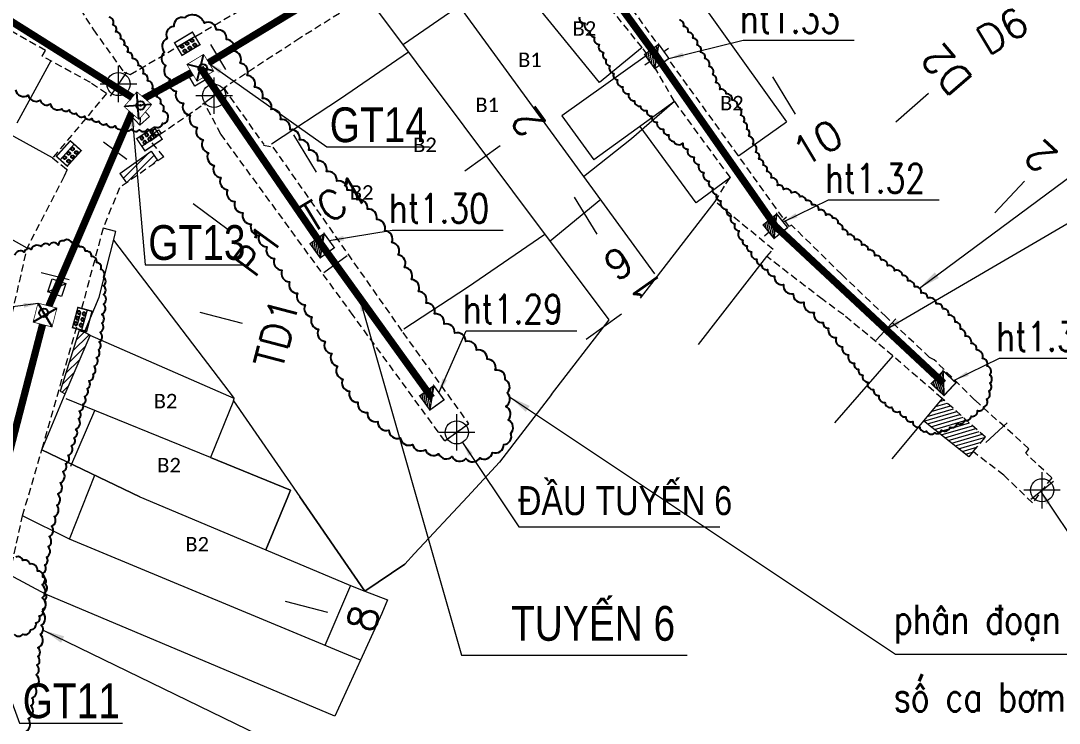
# Model space of a CAD drawing. Header units: metres. Extents: x -225 to 1156, y -96 to 896.
# Drawn here: x 913 to 984.7, y 89.4 to 137.9 of the extents above; entities that cross this region are included whole.
import ezdxf

# ---------------------------------------------------------------- set-up
doc = ezdxf.new("R2010")
doc.units = ezdxf.units.M
doc.header["$MEASUREMENT"] = 0
for name, pattern in [('ACAD_ISO05W100', [33, 24, -3, 0, -3, 0, -3]), ('DASHED', [0.75, 0.5, -0.25]), ('HIDDEN', [0.375, 0.25, -0.125])]:
    doc.linetypes.add(name, pattern=pattern)
for name, color, linetype in [('duong', 3, 'Continuous'), ('DUONG DIEN', 20, 'Continuous'), ('ga', 5, 'Continuous'), ('NHA', 2, 'Continuous'), ('NOI', 2, 'Continuous'), ('TK cong D300', 7, 'ACAD_ISO05W100'), ('TUYEN', 7, 'Continuous')]:
    doc.layers.add(name, color=color, linetype=linetype)
for name, color, linetype, lineweight in [('LC Dim', 8, 'Continuous', 18), ('LC Khac', 4, 'Continuous', 9), ('LC MANH DUT', 35, 'HIDDEN', 5), ('LC Net dam 1', 30, 'Continuous', 30), ('LC Net manh', 239, 'Continuous', 5), ('LC Net thay', 7, 'Continuous', 25), ('LC Text1', 3, 'Continuous', 20), ('LC Text2', 7, 'Continuous', 25), ('Level 10', 7, 'Continuous', 0), ('TK ga cong D300', 4, 'Continuous', 25), ('TK ga cong D500', 7, 'Continuous', 25)]:
    doc.layers.add(name, color=color, linetype=linetype, lineweight=lineweight)
doc.styles.add('LC 3', font='vnsimli.shx', dxfattribs={"width": 0.75})
doc.styles.add('Legend', font='calibri.ttf')
doc.styles.add('T2', font='', dxfattribs={"width": 0.8})
doc.styles.add('TENCOC', font='Vnromanc.shx')
doc.styles.get('T2').set_extended_font_data('.VnArialH')
doc.linetypes.add('ZIGZAG', pattern='A,0.0001,-0.2,[131,ltypeshp.shx,S=0.2,R=0,X=-0.2,Y=0],-0.4,[131,ltypeshp.shx,S=0.2,R=180,X=0.2,Y=0],-0.2', length=0.8001)
doc.dimstyles.get("Standard").update_dxf_attribs({"dimtxt": 0.18, "dimasz": 0.18, "dimexe": 0.18, "dimexo": 0.0625, "dimgap": 0.09, "dimtad": 0, "dimtih": 1, "dimtoh": 1, "dimdec": 4, "dimzin": 0, "dimdsep": 46, "dimtxsty": 'Standard', "dimcen": 0.09, "dimadec": 0, "dimazin": 0, "dimtfac": 1, "dimtdec": 4, "dimtofl": 0, "dimtmove": 0, "dimatfit": 3, "dimfxl": 1, "dimtolj": 1, "dimtzin": 0, "dimarcsym": 0})

# ---------------------------------------------------------------- blocks, each defined once
blk = doc.blocks.new('NENHIENTRANG')
at = {"layer": 'DUONG DIEN', "linetype": 'Continuous', "lineweight": 0}
h = blk.add_hatch(dxfattribs=at)
h.set_pattern_fill('ANSI31', color=256, scale=2, angle=151.40021)
h.set_pattern_definition([(196.400213078, (-598276.55, -2304804.55), (0.070586256112, -0.239828231132), [])])
h.paths.add_polyline_path([(43.75, 17.906), (44.048, 18.261), (44.899, 19.261), (41.91, 21.936), (40.627, 20.39)])
at = {"layer": 'ga', "linetype": 'Continuous', "lineweight": 0, "ltscale": 2}
h = blk.add_hatch(dxfattribs=at)
h.set_pattern_fill('ANSI31', color=8, scale=3, angle=-0.17291)
h.set_pattern_definition([(44.827088727, (-598276.55, -2304804.55), (-0.26436360276, 0.26596406813), [])])
h.paths.add_polyline_path([(-16.882, 26.291), (-17.256, 26.506), (-17.637, 26.622), (-18.946, 22.445), (-18.602, 22.249)])
h.paths.add_polyline_path([(-12.204, 38.326), (-12.672, 38.995), (-14.822, 37.451), (-14.368, 36.813)])
at = {"layer": 'duong', "color": 4, "linetype": 'HIDDEN', "lineweight": 0, "ltscale": 2}
for p, q in [((-22.793, 57.053), (-16.649, 47.387)), ((27.863, 38.683), (15.683, 55.519)), ((21.215, 46.163), (15.155, 53.614)), ((-14.106, 44.288), (-4.004, 50.216)), ((2.229, 49.705), (-2.394, 46.808)), ((-19.96, 45.955), (-24.709, 48.639)), ((-16.649, 47.387), (-14.558, 44.466)), ((-2.394, 46.808), (-7.659, 43.361)), ((-20.182, 45.565), (-19.96, 45.955)), ((21.577, 45.648), (21.215, 46.163)), ((-16.856, 43.743), (-20.182, 45.565)), ((23.444, 42.443), (21.577, 45.648)), ((-14.558, 44.466), (-14.106, 44.288)), ((-15.733, 42.984), (-16.856, 43.743)), ((-7.659, 43.361), (-4.894, 39.457)), ((-15.733, 42.984), (-19.475, 38.537)), ((-12.701, 39.726), (-8.975, 42.295)), ((-7.853, 40.171), (-8.975, 42.295)), ((27.3, 37.181), (23.444, 42.443)), ((1.277, 27.665), (-7.853, 40.171)), ((-11.79, 38.615), (-12.701, 39.726)), ((-4.909, 39.429), (-4.266, 39.281)), ((-4.266, 39.281), (4.709, 26.481)), ((-19.475, 38.537), (-18.461, 37.738)), ((-11.79, 38.615), (-14.85, 36.476)), ((31.358, 33.809), (27.863, 38.683)), ((-18.663, 37.271), (-21.217, 32.317)), ((-18.461, 37.738), (-18.663, 37.271)), ((26.243, 35.527), (26.982, 36.738)), ((26.982, 36.738), (27.3, 37.181)), ((-14.85, 36.476), (-15.976, 33.687)), ((30.245, 32.221), (26.243, 35.527)), ((-15.976, 33.687), (-17.615, 27.586)), ((31.517, 33.905), (31.358, 33.809)), ((34.982, 30.491), (31.517, 33.905)), ((-24.754, 16.808), (-21.217, 32.317)), ((29.812, 31.739), (30.245, 32.221)), ((33.674, 28.756), (29.812, 31.739)), ((38.055, 27.56), (34.982, 30.491)), ((35.123, 27.697), (33.674, 28.756)), ((-17.615, 27.586), (-20.216, 18.382)), ((7.604, 18.999), (1.277, 27.665)), ((38.504, 24.874), (35.123, 27.697)), ((41.051, 24.762), (38.055, 27.56)), ((4.709, 26.481), (9.242, 20.185)), ((41.91, 21.936), (38.504, 24.874)), ((41.37, 24.599), (41.051, 24.762)), ((44.178, 21.815), (41.37, 24.599)), ((44.899, 19.261), (41.91, 21.936)), ((47.905, 18.462), (44.178, 21.815)), ((9.242, 20.185), (7.604, 18.999)), ((44.048, 18.261), (44.899, 19.261)), ((-21.531, 13.84), (-20.216, 18.382)), ((46.17, 16.633), (44.048, 18.261)), ((47.688, 18.146), (47.905, 18.462)), ((49.475, 16.459), (47.688, 18.146)), ((48.143, 14.734), (46.17, 16.633)), ((49.475, 16.459), (48.143, 14.734)), ((-22.44, 9.752), (-21.531, 13.84))]:
    blk.add_line(p, q, dxfattribs=at)
at = {"layer": 'duong', "linetype": 'Continuous', "lineweight": 0}
for p, q in [((-14.822, 37.451), (-12.672, 38.995)), ((-12.672, 38.995), (-12.204, 38.326)), ((-14.822, 37.451), (-14.371, 36.818)), ((-15.109, 33.454), (-15.976, 33.687)), ((-16.246, 28.933), (-15.109, 33.454)), ((-17.256, 26.506), (-16.246, 28.933)), ((-17.637, 26.622), (-18.946, 22.445)), ((-17.637, 26.622), (-17.256, 26.506)), ((-18.602, 22.249), (-16.882, 26.291)), ((-16.882, 26.291), (-17.256, 26.506)), ((-20.216, 18.382), (-18.602, 22.249)), ((-18.946, 22.445), (-18.602, 22.249))]:
    blk.add_line(p, q, dxfattribs=at)
at = {"layer": 'ga', "linetype": 'Continuous', "lineweight": 0}
for p, q in [((-10.143, 44.311), (-8.805, 44.004)), ((-13.371, 42.055), (-13.446, 40.79)), ((-12.761, 40.039), (-11.979, 40.224)), ((-19.796, 29.292), (-18.545, 29.876)), ((38.504, 24.874), (34.477, 20.261)), ((41.91, 21.936), (38.445, 17.764))]:
    blk.add_line(p, q, dxfattribs=at)
for points in [[(-8.805, 44.004), (-9.641, 43.492), (-10.143, 44.311), (-9.307, 44.823)], [(-12.776, 41.391), (-13.446, 40.79), (-14.042, 41.454), (-13.371, 42.055)], [(-18.85, 28.973), (-19.796, 29.292), (-19.491, 30.195), (-18.545, 29.876)]]:
    blk.add_lwpolyline(points, close=True, dxfattribs=at)
for points in [[(-12.761, 40.039), (-12.159, 40.486), (-11.979, 40.224)], [(-12.761, 40.039), (-12.596, 39.799)]]:
    blk.add_lwpolyline(points, dxfattribs=at)
at = {"layer": 'Level 10', "color": 8, "linetype": 'ByBlock', "lineweight": 13}
for p, q in [((19.87, 56.84), (31.17, 41.03)), ((-19.475, 38.537), (-45.55, 52.92)), ((18.272, 43.736), (12.204, 51.198)), ((18.93, 27.36), (2.229, 49.705)), ((8.54, 49.09), (22.06, 30.54)), ((-21.217, 32.317), (-47.655, 46.879)), ((21.224, 46.152), (18.272, 43.736)), ((21.577, 45.648), (15.664, 41.452)), ((23.444, 42.443), (17.891, 38.396)), ((15.664, 41.452), (17.891, 38.396)), ((24.932, 35.426), (21.076, 40.717)), ((27.3, 37.181), (24.932, 35.426)), ((21.09, 28.855), (26.243, 35.527)), ((-15.26, 32.855), (-6.93, 21.94)), ((25.112, 25.653), (29.812, 31.739)), ((14.97, 22.21), (18.93, 27.36)), ((-6.93, 21.94), (-16.873, 26.286)), ((-8.58, 17.86), (-18.52, 21.91)), ((-6.98, 21.76), (-8.58, 17.86)), ((-6.98, 21.76), (-8.58, 17.86)), ((-6.98, 21.76), (-6.93, 21.94)), ((-6.98, 21.76), (-2.41, 15.14)), ((14.97, 22.21), (11.38, 17.53)), ((-13.44, 15.14), (-20.216, 18.382)), ((-20.216, 18.382), (-13.44, 15.14)), ((-8.58, 17.86), (-3.05, 15.61)), ((-3.05, 15.61), (-8.58, 17.86)), ((11.38, 17.53), (9.16, 15.14)), ((-13.44, 15.14), (-4.76, 11.49)), ((-13.44, 15.14), (-4.76, 11.49)), ((-3.24, 15.14), (-4.76, 11.49)), ((-4.76, 11.49), (-3.24, 15.14)), ((-3.05, 15.61), (-3.24, 15.14)), ((-3.24, 15.14), (-3.05, 15.61)), ((2.08, 8.64), (-2.41, 15.14)), ((-2.41, 15.14), (2.08, 8.64)), ((9.16, 15.14), (5.51, 11.22)), ((-18.29, 12.23), (-21.531, 13.84)), ((1.77, 3.87), (-18.29, 12.23)), ((-4.76, 11.49), (1.09, 9.03)), ((5.51, 11.22), (4.83, 10.49)), ((4.83, 10.49), (5.51, 11.22)), ((4.83, 10.49), (2.08, 8.64)), ((2.08, 8.64), (4.83, 10.49)), ((-19.96, 8.43), (-22.44, 9.752)), ((1.09, 9.03), (2.08, 8.64)), ((2.08, 8.64), (3.65, 8.03)), ((0, 0), (-19.96, 8.43)), ((3.65, 8.03), (3.25, 7.1)), ((3.25, 7.1), (1.77, 3.87)), ((1.77, 3.87), (0, 0))]:
    blk.add_line(p, q, dxfattribs=at)
at = {"layer": 'Level 10', "color": 8, "linetype": 'ByBlock', "lineweight": 0}
for p, q in [((8.59, 49.02), (4.74, 46.36)), ((0.41, 42.64), (5.1, 45.87)), ((-19.575, 45.232), (-21.92, 40.94)), ((-4.37, 39.52), (0.41, 42.64)), ((23.444, 42.443), (20.47, 39.86)), ((27.863, 38.683), (31.17, 41.03)), ((20.47, 39.86), (17.17, 37.24)), ((18.36, 35.67), (14.86, 32.8)), ((9.16, 29.61), (14.5, 33.28)), ((4.77, 26.75), (9.16, 29.61)), ((-18.198, 17.259), (-16.55, 21.11))]:
    blk.add_line(p, q, dxfattribs=at)
at = {"layer": 'Level 10', "color": 8, "linetype": 'ByBlock', "lineweight": 0, "ltscale": 2}
for p, q in [((-18.29, 12.23), (-16.552, 16.629)), ((1.09, 9.03), (-0.67, 4.89))]:
    blk.add_line(p, q, dxfattribs=at)
at = {"layer": 'NHA', "linetype": 'Continuous', "lineweight": 0, "flags": 128}
blk.add_lwpolyline([(44.048, 18.261), (43.75, 17.906), (40.627, 20.39)], dxfattribs=at)
at = {"layer": 'Level 10', "color": 8, "linetype": 'Continuous', "lineweight": 13, "style": 'Legend'}
for s, p in [('B2', (16.41, 46.97)), ('B1', (12.65, 44.81)), ('B1', (9.7, 41.7)), ('B2', (26.58, 41.82)), ('B2', (5.41, 38.94)), ('B2', (1.04, 35.65)), ('B2', (-12.49, 21.25)), ('B2', (-12.25, 16.83))]:
    blk.add_text(s, height=1, dxfattribs=at).set_placement(p)
at = {"layer": 'Level 10', "color": 8, "linetype": 'Continuous', "lineweight": 0, "style": 'Legend'}
blk.add_text('B2', height=1, dxfattribs=at).set_placement((-10.31, 11.37))
blk = doc.blocks.new('bu lon')
at = {"layer": 'LC Khac', "color": 9}
for p, q in [((0, -0.786), (0, 0.786)), ((0.786, 0), (-0.786, 0))]:
    blk.add_line(p, q, dxfattribs=at)
at = {"layer": 'LC Khac', "color": 7}
blk.add_circle((0, 0), 0.5, dxfattribs=at)
blk = doc.blocks.new('MM')
at = {"layer": 'LC Khac', "xscale": 2.289702860291335, "yscale": 2.289702860291335, "zscale": 2.289702860291335}
blk.add_blockref('bu lon', (0, 0), dxfattribs=at)
blk = doc.blocks.new('GALOAI1')
at = {"layer": 'TK ga cong D500', "const_width": 0.1}
blk.add_lwpolyline([(-1.3, 1.3), (-1.3, 0), (0, 0), (0, 1.3), (-1.3, 1.3)], dxfattribs=at)
at = {"linetype": 'Continuous'}
blk.add_wipeout([(-1.3, 1.3), (0, 1.3), (0, 0), (-1.3, 0)], dxfattribs=at)
for p, q in [((0, 1.3), (-1.3, 0)), ((-1.3, 1.3), (0, 0))]:
    blk.add_line(p, q)
at = {"layer": 'TK ga cong D500'}
for p, q in [((-0.811, 0.78), (-0.749, 0.78)), ((-0.78, 0.811), (-0.78, 0.749))]:
    blk.add_line(p, q, dxfattribs=at)
for radius in [0.3, 0.0306]:
    blk.add_circle((-0.78, 0.78), radius, dxfattribs=at)
blk = doc.blocks.new('GALOAI2')
at = {"linetype": 'Continuous'}
blk.add_wipeout([(-0.6, 0.6), (0.6, 0.6), (0.6, -0.6), (-0.6, -0.6)], dxfattribs=at)
at = {"layer": 'LC Net manh', "linetype": 'Continuous'}
h = blk.add_hatch(dxfattribs=at)
h.set_pattern_fill('ANSI31', color=256, angle=18.72017)
h.set_pattern_definition([(63.720168, (-430.56159, -204.90511), (-0.112080292, 0.05534445), [])])
h.paths.add_polyline_path([(0.6, 0.6), (-0.6, -0.6), (0.6, -0.6)])
at = {"layer": 'TK ga cong D300', "const_width": 0.1}
blk.add_lwpolyline([(-0.6, -0.6), (0.6, -0.6), (0.6, 0.6), (-0.6, 0.6), (-0.6, -0.6), (0.6, 0.6)], dxfattribs=at)
blk = doc.blocks.new('HOGATHU')
at = {"layer": 'LC Net manh', "color": 2, "linetype": 'Continuous', "flags": 128}
blk.add_lwpolyline([(0.72, 0), (-0.72, 0)], dxfattribs=at)
at = {"layer": 'NOI', "color": 5, "const_width": 0.1}
blk.add_lwpolyline([(0.72, -0.65), (-0.72, -0.65), (-0.72, 0.36), (0.72, 0.36), (0.72, -0.65)], dxfattribs=at)
at = {"layer": 'TK cong D300'}
for centre in [(-0.401, -0.128), (-0.401, -0.488), (0, -0.128), (0, -0.488), (0.401, -0.128), (0.401, -0.488)]:
    blk.add_circle(centre, 0.101, dxfattribs=at)
blk = doc.blocks.new('COCTRENTUYEN')
at = {"layer": 'TUYEN', "color": 1, "lineweight": 0}
for p, q in [((64.156, 207.239), (65.192, 205.528)), ((69.884, 201.011), (71.439, 198.445)), ((56.771, 200.523), (58.376, 199.329)), ((62.96, 196.263), (65.367, 194.473)), ((52.461, 191.52), (54.397, 191.019)), ((63.418, 188.775), (66.323, 188.023))]:
    blk.add_line(p, q, dxfattribs=at)
at = {"layer": 'TUYEN', "color": 2, "lineweight": 0}
for p, q in [((94.128, 205.837), (95.751, 207.006)), ((58.358, 205.345), (57.238, 203.688)), ((102.925, 205.01), (104.48, 202.444)), ((63.589, 203.124), (65.212, 204.293)), ((89.242, 196.717), (90.796, 194.151)), ((102.37, 194.048), (103.881, 195.359)), ((71.959, 191.506), (73.582, 192.675)), ((110.074, 186.848), (111.439, 188.31)), ((80.329, 179.888), (81.952, 181.057)), ((117.651, 179.778), (119.123, 181.133)), ((120.742, 175.858), (122.312, 177.097)), ((69.311, 168.825), (72.215, 168.073))]:
    blk.add_line(p, q, dxfattribs=at)
at = {"layer": 'TUYEN', "color": 3, "lineweight": 0}
for p, q in [((111.433, 201.913), (113.699, 203.879)), ((118.263, 195.62), (120.31, 197.813))]:
    blk.add_line(p, q, dxfattribs=at)
at = {"layer": 'TUYEN', "color": 6, "lineweight": 0}
for p, q in [((81.695, 198.52), (84.129, 200.274)), ((90.065, 186.902), (92.5, 188.656))]:
    blk.add_line(p, q, dxfattribs=at)
at = {"layer": 'LC MANH DUT', "xscale": 0.6987324145411622, "yscale": 0.6987324145411622, "zscale": 0.6987324145411622, "rotation": 359.999216292062}
for p in [(57.798, 204.517), (64.4, 203.709, 0), (81.14, 180.473, 0), (121.527, 176.477, 0)]:
    blk.add_blockref('MM', p, dxfattribs=at)
at = {"layer": 'LC Text2', "style": 'T2', "width": 0.8}
blk.add_text('®Çu tuyÕn 6', height=2, rotation=0.00078, dxfattribs=at).set_placement((85.37, 174.764))
at = {"layer": 'TUYEN', "color": 2, "lineweight": 0, "style": 'TENCOC'}
for s, rotation, p in [('D6', 31.04939, (117.797, 206.428)), ('10', 31.21767, (105.072, 198.71)), ('9', 31.21767, (92.081, 190.837)), ('8', 75.48504, (75.436, 166.55))]:
    blk.add_text(s, height=2, rotation=rotation, dxfattribs=at).set_placement(p)
at = {"layer": 'TUYEN', "color": 3, "lineweight": 0, "style": 'TENCOC'}
for s, rotation, p in [('D2', 130.95182, (116.831, 204.847)), ('2', 136.96852, (122.723, 199.665))]:
    blk.add_text(s, height=2, rotation=rotation, dxfattribs=at).set_placement(p)
at = {"layer": 'TUYEN', "color": 6, "lineweight": 0, "style": 'TENCOC'}
for s, p in [('2', (87.359, 201.779)), ('1', (95.534, 190.432))]:
    blk.add_text(s, height=2, rotation=125.77064, dxfattribs=at).set_placement(p)
at = {"layer": 'TUYEN', "color": 1, "lineweight": 0, "style": 'TENCOC'}
for s, rotation, p in [('TC1', 31.21767, (71.095, 194.144)), ('P1', 53.35136, (67.181, 191.046)), ('TD1', 75.48504, (69.078, 184.703))]:
    blk.add_text(s, height=2, rotation=rotation, dxfattribs=at).set_placement(p)
at = {"layer": 'LC Dim', "lineweight": 0}
for points in [[(81.541, 179.78, 0), (85.417, 173.963, 0), (99.303, 173.963, 0)], [(121.411, 176.414), (125.287, 170.598), (140.091, 170.598)]]:
    blk.add_leader(points, dimstyle='Standard', override={"dimasz": 1, "dimgap": 0.09, "dimtad": 0, "dimdsep": 0, "dimtix": 1, "dimlwd": 0, "dimlwe": 0}, dxfattribs=at)

msp = doc.modelspace()

# ---------------------------------------------------------------- linework, layer by layer
at = {"layer": 'LC Net thay', "linetype": 'Continuous', "flags": 128}
msp.add_lwpolyline([(912.569, 95.537, 0.520567), (913.166, 95.537, 0.520567), (913.166, 95.537, 0.520567), (913.703, 95.835, 0.520567), (913.703, 95.835, 0.520567), (914.061, 96.312, 0.520567), (914.061, 96.312, 0.520567), (914.3, 96.789, 0.520567), (914.3, 96.789, 0.520567), (914.539, 97.266, 0.520567), (914.539, 97.266, 0.520567), (914.658, 97.863, 0.520567), (914.658, 97.863, 0.520567), (914.658, 98.4, 0.520567), (914.658, 98.4, 0.520567), (914.718, 98.996, 0.520567), (914.718, 98.996, 0.520567), (914.539, 99.474, 0.520567), (914.539, 99.474, 0.520567), (914.18, 99.891, 0.520567), (914.18, 99.891, 0.520567), (913.643, 100.368, 0.520567), (913.643, 100.368, 0.520567), (913.166, 100.607, 0.520567), (913.166, 100.607, 0.520567), (912.688, 100.846, 0.520567)], format="xyb", dxfattribs=at)
at = {"layer": 'TK ga cong D500', "linetype": 'DASHED', "ltscale": 3, "const_width": 0.5}
msp.add_lwpolyline([(862.425, -69.311), (867.265, -51.404), (872.167, -33.567), (876.997, -17.364), (881.282, -2.989), (885.567, 11.386), (891.421, 30.509), (897.406, 49.592), (903.392, 68.676), (905.7, 81.113), (909.683, 98.195), (914.695, 117.556), (920.68, 131.525), (921.53, 132.508), (925.414, 134.628), (947.645, 148.101), (950.687, 149.944), (965.237, 158.736), (979.788, 167.53), (994.765, 176.449)], dxfattribs=at)

# ---------------------------------------------------------------- block references
at = {"layer": 'LC Net dam 1', "linetype": 'Continuous', "lineweight": 0}
msp.add_blockref('NENHIENTRANG', (934.683, 89.868), dxfattribs=at)
at = {"layer": 'LC Net dam 1', "linetype": 'Continuous', "xscale": -1}
for p, rotation in [((921.985, 129.593), 213.7781044234542), ((917.406, 117.218), 254.8753784014817)]:
    msp.add_blockref('HOGATHU', p, dxfattribs=dict(at, rotation=rotation))
at = {"layer": 'LC Net dam 1', "linetype": 'Continuous', "rotation": 48.07679307270605}
msp.add_blockref('HOGATHU', (916.229, 128.81), dxfattribs=at)
at = {"layer": 'LC Text2', "linetype": 'Continuous', "lineweight": 0}
msp.add_blockref('COCTRENTUYEN', (861.965, -71.013), dxfattribs=at)

# ---------------------------------------------------------------- texts
at = {"layer": 'LC Text1', "color": 3, "style": 'LC 3', "width": 0.8}
for s, height, rotation, p in [('ht1.33', 1.9947, 0.00078, (962.649, 137.027)), ('ht1.32', 1.9947, 0.00078, (968.522, 126.001)), ('ht1.30', 1.9947, 0.00078, (938.427, 123.926)), ('ht1.29', 1.9947, 0.00078, (943.525, 116.965)), ('ht1.31', 1.9947, 0.00078, (980.334, 115.075)), ('ph©n ®o¹n 8 (tõ ga ht1.29->gt14)', 2.00001, 360, (973.265, 95.553)), ('sè ca b¬m: 3 ca', 2.00001, 360, (973.265, 90.188))]:
    msp.add_text(s, height=height, rotation=rotation, dxfattribs=at).set_placement(p)
at = {"layer": 'LC Text2', "style": 'T2', "width": 0.8}
for s, p in [('GT14', (934.345, 129.493)), ('GT13', (921.823, 121.365)), ('tuyÕn 6', (946.85, 95.077)), ('GT11', (913.157, 89.729))]:
    msp.add_text(s, height=2.4, rotation=360, dxfattribs=at).set_placement(p)

# ---------------------------------------------------------------- leaders
at = {"layer": 'LC Net thay', "linetype": 'Continuous'}
for points, override in [([(975.025, 119.42), (998.611, 136.888), (1048.395, 136.888)], {"dimtxt": 0.5, "dimasz": 1.5, "dimgap": 0.09, "dimtad": 0, "dimdec": 2, "dimdsep": 0, "dimtdec": 2, "dimtix": 1, "dimlwd": 0, "dimlwe": 0}), ([(972.721, 116.567), (989.041, 126.111), (1004.61, 126.111)], {"dimtxt": 0.5, "dimasz": 1, "dimgap": 0.09, "dimtad": 0, "dimdec": 2, "dimdsep": 0, "dimtdec": 2, "dimtix": 1, "dimlwd": 0, "dimlwe": 0}), ([(909.884, 97.676), (912.943, 89.398), (920.044, 89.398)], {"dimtxt": 0.5, "dimasz": 1, "dimgap": 0.09, "dimtad": 0, "dimdec": 2, "dimdsep": 0, "dimtdec": 2, "dimtix": 1, "dimlwd": 0, "dimlwe": 0}), ([(914.563, 95.816), (939.54, 83.68), (981.629, 83.68)], {"dimtxt": 0.5, "dimasz": 1.5, "dimgap": 0.09, "dimtad": 0, "dimdec": 2, "dimdsep": 0, "dimtdec": 2, "dimtix": 1, "dimlwd": 0, "dimlwe": 0})]:
    msp.add_leader(points, dimstyle='Standard', override=override, dxfattribs=at)

# ---------------------------------------------------------------- next in the draw order: block references
at = {"layer": 'LC Net dam 1', "linetype": 'Continuous'}
for p, rotation in [((956.905, 135.409), 215.8212543833741), ((965.091, 123.69), 218.7796784252596), ((933.822, 122.345), 215.7706424213726), ((976.697, 112.855), 226.9685196848597), ((941.389, 111.843), 215.7706424213726)]:
    msp.add_blockref('GALOAI2', p, dxfattribs=dict(at, rotation=rotation))
at = {"layer": 'TK ga cong D500'}
for p, rotation in [((924.521, 134.847), 211.2176741749549), ((920.188, 131.95), 229.1397443360087), ((915.162, 116.764), 345.4850414724394)]:
    msp.add_blockref('GALOAI1', p, dxfattribs=dict(at, rotation=rotation))

# ---------------------------------------------------------------- next in the draw order: linework, layer by layer
at = {"layer": 'LC Net thay', "linetype": 'Continuous', "flags": 128}
for points in [[(912.652, 133.101, 0.520567), (913.544, 132.729, 0.520567), (913.544, 132.729, 0.520567), (914.362, 132.395, 0.520567), (914.362, 132.395, 0.520567), (915.068, 132.135, 0.520567), (915.068, 132.135, 0.520567), (915.849, 131.8, 0.520567), (915.849, 131.8, 0.520567), (916.369, 131.726, 0.520567), (916.369, 131.726, 0.520567), (916.852, 131.503, 0.520567), (916.852, 131.503, 0.520567), (917.41, 131.28, 0.520567), (917.41, 131.28, 0.520567), (917.931, 131.132, 0.520567), (917.931, 131.132, 0.520567), (918.414, 130.946, 0.520567), (918.414, 130.946, 0.520567), (918.934, 130.76, 0.520567), (918.934, 130.76, 0.520567), (919.529, 130.611, 0.520567), (919.529, 130.611, 0.520567), (920.124, 130.463, 0.520567), (920.124, 130.463, 0.520567), (920.681, 130.388, 0.520567), (920.681, 130.388, 0.520567), (921.202, 130.351, 0.520567), (921.202, 130.351, 0.520567), (921.759, 130.388, 0.520567), (921.759, 130.388, 0.520567), (922.354, 130.537, 0.520567), (922.354, 130.537, 0.520567), (922.8, 130.797, 0.520567), (922.8, 130.797, 0.520567), (923.172, 131.132, 0.520567), (923.172, 131.132, 0.520567), (922.841, 131.615, 0.520567), (922.655, 132.136, 0.520567), (922.655, 132.136, 0.520567), (922.395, 132.619, 0.520567), (922.395, 132.619, 0.520567), (922.098, 133.176, 0.520567), (922.098, 133.176, 0.520567), (921.763, 133.733, 0.520567), (921.763, 133.733, 0.520567), (921.466, 134.216, 0.520567), (921.466, 134.216, 0.520567), (921.131, 134.774, 0.520567), (921.131, 134.774, 0.520567), (920.722, 135.257, 0.520567), (920.722, 135.257, 0.520567), (920.388, 135.702, 0.520567), (920.388, 135.702, 0.520567), (920.165, 136.185, 0.520567), (920.165, 136.185, 0.520567), (919.904, 136.631, 0.520567), (919.904, 136.631, 0.520567), (919.57, 137.114, 0.520567), (919.57, 137.114, 0.520567), (919.384, 137.597, 0.520567), (919.384, 137.597, 0.520567), (919.124, 138.117, 0.520567)], [(951.567, 138.117, 0.520567), (951.937, 137.711, 0.520567), (951.937, 137.711, 0.520567), (952.307, 137.157, 0.520567), (952.307, 137.157, 0.520567), (952.602, 136.75, 0.520567), (952.602, 136.75, 0.520567), (952.935, 136.233, 0.520567), (952.935, 136.233, 0.520567), (953.231, 135.679, 0.520567), (953.231, 135.679, 0.520567), (953.415, 135.199, 0.520567), (953.415, 135.199, 0.520567), (953.674, 134.755, 0.520567), (953.674, 134.755, 0.520567), (953.933, 134.238, 0.520567), (953.933, 134.238, 0.520567), (954.192, 133.795, 0.520567), (954.192, 133.795, 0.520567), (954.561, 133.315, 0.520567), (954.561, 133.315, 0.520567), (954.968, 132.834, 0.520567), (954.968, 132.834, 0.520567), (955.374, 132.354, 0.520567), (955.374, 132.354, 0.520567), (955.781, 131.985, 0.520567), (955.781, 131.985, 0.520567), (956.224, 131.689, 0.520567), (956.224, 131.689, 0.520567), (956.557, 131.283, 0.520567), (956.557, 131.283, 0.520567), (956.927, 130.877, 0.520567), (956.927, 130.877, 0.520567), (957.37, 130.396, 0.520567), (957.37, 130.396, 0.520567), (957.74, 129.99, 0.520567), (957.74, 129.99, 0.520567), (958.072, 129.547, 0.520567), (958.072, 129.547, 0.520567), (958.705, 129.425, 0.520567), (958.705, 129.425, 0.520567), (959.038, 129.019, 0.520567), (959.038, 129.019, 0.520567), (959.481, 128.465, 0.520567), (959.481, 128.465, 0.520567), (959.814, 127.948, 0.520567), (959.814, 127.948, 0.520567), (960.147, 127.394, 0.520567), (960.147, 127.394, 0.520567), (960.516, 126.802, 0.520567), (960.516, 126.802, 0.520567), (960.775, 126.322, 0.520567), (960.775, 126.322, 0.520567), (961.034, 125.879, 0.520567), (961.034, 125.879, 0.520567), (961.329, 125.436, 0.520567), (961.329, 125.436, 0.520567), (961.736, 124.845, 0.520567), (961.736, 124.845, 0.520567), (962.032, 124.401, 0.520567), (962.032, 124.401, 0.520567), (962.29, 123.847, 0.520567), (962.29, 123.847, 0.520567), (962.586, 123.367, 0.520567), (962.586, 123.367, 0.520567), (962.845, 122.739, 0.520567), (962.845, 122.739, 0.520567), (963.14, 122.333, 0.520567), (963.14, 122.333, 0.520567), (963.436, 121.926, 0.520567), (963.436, 121.926, 0.520567), (963.806, 121.409, 0.520567), (963.806, 121.409, 0.520567), (964.138, 121.003, 0.520567), (964.138, 121.003, 0.520567), (964.545, 120.707, 0.520567), (964.545, 120.707, 0.520567), (965.031, 120.248, 0.520567), (965.031, 120.248, 0.520567), (965.659, 119.657, 0.520567), (965.659, 119.657, 0.520567), (966.325, 119.029, 0.520567), (966.325, 119.029, 0.520567), (967.064, 118.438, 0.520567), (967.064, 118.438, 0.520567), (967.766, 117.736, 0.520567), (967.766, 117.736, 0.520567), (968.394, 117.034, 0.520567), (968.394, 117.034, 0.520567), (968.764, 116.665, 0.520567), (968.764, 116.665, 0.520567), (969.281, 116, 0.520567), (969.281, 116, 0.520567), (969.725, 115.372, 0.520567), (969.725, 115.372, 0.520567), (970.132, 114.818, 0.520567), (970.132, 114.818, 0.520567), (970.538, 114.227, 0.520567), (970.538, 114.227, 0.520567), (970.834, 113.82, 0.520567), (970.834, 113.82, 0.520567), (971.13, 113.414, 0.520567), (971.13, 113.414, 0.520567), (971.462, 112.934, 0.520567), (971.462, 112.934, 0.520567), (971.869, 112.416, 0.520567), (971.869, 112.416, 0.520567), (972.238, 112.01, 0.520567), (972.238, 112.01, 0.520567), (972.645, 111.53, 0.520567), (972.645, 111.53, 0.520567), (973.125, 111.197, 0.520567), (973.125, 111.197, 0.520567), (973.68, 110.902, 0.520567), (973.68, 110.902, 0.520567), (974.086, 110.532, 0.520567), (974.086, 110.532, 0.520567), (974.567, 110.2, 0.520567), (974.567, 110.2, 0.520567), (975.047, 109.831, 0.520567), (975.047, 109.831, 0.520567), (975.528, 109.535, 0.520567), (975.528, 109.535, 0.520567), (976.082, 109.424, 0.520567), (976.082, 109.424, 0.520567), (976.563, 109.609, 0.520567), (976.563, 109.609, 0.520567), (977.154, 109.831, 0.520567), (977.154, 109.831, 0.520567), (977.635, 110.089, 0.520567), (977.635, 110.089, 0.520567), (978.152, 110.311, 0.520567), (978.152, 110.311, 0.520567), (978.596, 110.569, 0.520567), (978.596, 110.569, 0.520567), (979.039, 110.976, 0.520567), (979.039, 110.976, 0.520567), (979.483, 111.234, 0.520567), (979.483, 111.234, 0.520567), (979.667, 111.752, 0.520567), (979.667, 111.752, 0.520567), (979.815, 112.306, 0.520567), (979.815, 112.306, 0.520567), (979.889, 112.86, 0.520567), (979.889, 112.86, 0.520567), (979.889, 113.414, 0.520567), (979.889, 113.414, 0.520567), (979.704, 114.042, 0.520567), (979.704, 114.042, 0.520567), (979.372, 114.559, 0.520567), (979.372, 114.559, 0.520567), (978.965, 115.15, 0.520567), (978.965, 115.15, 0.520567), (978.596, 115.593, 0.520567), (978.596, 115.593, 0.520567), (978.189, 116.111, 0.520567), (978.189, 116.111, 0.520567), (977.856, 116.591, 0.520567), (977.856, 116.591, 0.520567), (977.487, 117.071, 0.520567), (977.487, 117.071, 0.520567), (977.043, 117.551, 0.520567), (977.043, 117.551, 0.520567), (976.637, 117.995, 0.520567), (976.637, 117.995, 0.520567), (976.193, 118.327, 0.520567), (976.193, 118.327, 0.520567), (975.602, 118.733, 0.520567), (975.602, 118.733, 0.520567), (975.158, 119.066, 0.520567), (975.158, 119.066, 0.520567), (974.678, 119.509, 0.520567), (974.678, 119.509, 0.520567), (974.234, 119.916, 0.520567), (974.234, 119.916, 0.520567), (973.865, 120.285, 0.520567), (973.865, 120.285, 0.520567), (973.31, 120.618, 0.520567), (973.31, 120.618, 0.520567), (972.83, 120.95, 0.520567), (972.83, 120.95, 0.520567), (972.386, 121.356, 0.520567), (972.386, 121.356, 0.520567), (971.943, 121.652, 0.520567), (971.943, 121.652, 0.520567), (971.499, 122.058, 0.520567), (971.499, 122.058, 0.520567), (971.056, 122.391, 0.520567), (971.056, 122.391, 0.520567), (970.575, 122.76, 0.520567), (970.575, 122.76, 0.520567), (970.095, 123.093, 0.520567), (970.095, 123.093, 0.520567), (969.725, 123.462, 0.520567), (969.725, 123.462, 0.520567), (969.429, 123.868, 0.520567), (969.429, 123.868, 0.520567), (969.06, 124.238, 0.520567), (969.06, 124.238, 0.520567), (968.579, 124.459, 0.520567), (968.579, 124.459, 0.520567), (968.099, 124.792, 0.520567), (968.099, 124.792, 0.520567), (967.618, 125.161, 0.520567), (967.618, 125.161, 0.520567), (967.212, 125.457, 0.520567), (967.212, 125.457, 0.520567), (966.768, 125.715, 0.520567), (966.768, 125.715, 0.520567), (966.205, 125.993, 0.520567), (966.205, 125.993, 0.520567), (965.651, 126.215, 0.520567), (965.651, 126.215, 0.520567), (965.244, 126.51, 0.520567), (965.244, 126.51, 0.520567), (964.801, 127.027, 0.520567), (964.801, 127.027, 0.520567), (964.505, 127.471, 0.520567), (964.505, 127.471, 0.520567), (964.246, 127.914, 0.520567), (964.246, 127.914, 0.520567), (963.951, 128.32, 0.520567), (963.951, 128.32, 0.520567), (963.729, 128.8, 0.520567), (963.729, 128.8, 0.520567), (963.544, 129.355, 0.520567), (963.544, 129.355, 0.520567), (963.249, 129.909, 0.520567), (963.249, 129.909, 0.520567), (963.101, 130.389, 0.520567), (963.101, 130.389, 0.520567), (962.916, 130.869, 0.520567), (962.916, 130.869, 0.520567), (962.694, 131.349, 0.520567), (962.694, 131.349, 0.520567), (962.472, 131.941, 0.520567), (962.472, 131.941, 0.520567), (962.103, 132.384, 0.520567), (962.103, 132.384, 0.520567), (961.696, 132.827, 0.520567), (961.696, 132.827, 0.520567), (961.253, 133.123, 0.520567), (961.253, 133.123, 0.520567), (960.957, 133.603, 0.520567), (960.957, 133.603, 0.520567), (960.772, 134.157, 0.520567), (960.772, 134.157, 0.520567), (960.513, 134.711, 0.520567), (960.513, 134.711, 0.520567), (960.218, 135.265, 0.520567), (960.218, 135.265, 0.520567), (959.922, 135.709, 0.520567), (959.922, 135.709, 0.520567), (959.7, 136.189, 0.520567), (959.7, 136.189, 0.520567), (959.405, 136.669, 0.520567), (959.405, 136.669, 0.520567), (959.072, 137.075, 0.520567), (959.072, 137.075, 0.520567), (958.739, 137.482, 0.520567), (958.739, 137.482, 0.520567), (958.481, 137.925, 0.520567)], [(913.244, 88.733, 0.520567), (913.542, 89.688, 0.520567), (913.542, 89.688, 0.520567), (913.721, 90.583, 0.520567), (913.721, 90.583, 0.520567), (913.781, 91.119, 0.520567), (913.781, 91.119, 0.520567), (914.02, 91.835, 0.520567), (914.02, 91.835, 0.520567), (914.079, 92.73, 0.520567), (914.079, 92.73, 0.520567), (914.139, 93.386, 0.520567), (914.139, 93.386, 0.520567), (914.199, 93.983, 0.520567), (914.199, 93.983, 0.520567), (914.199, 94.579, 0.520567), (914.199, 94.579, 0.520567), (914.378, 95.534, 0.520567), (914.378, 95.534, 0.520567), (914.437, 96.13, 0.520567), (914.437, 96.13, 0.520567), (914.497, 97.085, 0.520567), (914.497, 97.085, 0.520567), (914.497, 98.039, 0.520567), (914.497, 98.039, 0.520567), (914.497, 98.934, 0.520567), (914.497, 98.934, 0.520567), (914.497, 99.709, 0.520567), (914.497, 99.709, 0.520567), (914.676, 100.306, 0.520567), (914.676, 100.306, 0.520567), (914.795, 100.843, 0.520567), (914.795, 100.843, 0.520567), (914.915, 101.558, 0.520567), (914.915, 101.558, 0.520567), (914.975, 102.274, 0.520567), (914.975, 102.274, 0.520567), (915.154, 102.99, 0.520567), (915.154, 102.99, 0.520567), (915.333, 103.646, 0.520567), (915.333, 103.646, 0.520567), (915.512, 104.422, 0.520567), (915.512, 104.422, 0.520567), (915.571, 105.197, 0.520567), (915.571, 105.197, 0.520567), (915.75, 105.973, 0.520567), (915.75, 105.973, 0.520567), (915.929, 106.748, 0.520567), (915.929, 106.748, 0.520567), (916.108, 107.285, 0.520567), (916.108, 107.285, 0.520567), (916.288, 107.882, 0.520567), (916.288, 107.882, 0.520567), (916.526, 108.538, 0.520567), (916.526, 108.538, 0.520567), (916.705, 109.075, 0.520567), (916.705, 109.075, 0.520567), (916.825, 109.671, 0.520567), (916.825, 109.671, 0.520567), (917.004, 110.387, 0.520567), (917.004, 110.387, 0.520567), (917.063, 110.924, 0.520567), (917.063, 110.924, 0.520567), (917.302, 111.401, 0.520567), (917.302, 111.401, 0.520567), (917.422, 111.938, 0.520567), (917.422, 111.938, 0.520567), (917.601, 112.475, 0.520567), (917.601, 112.475, 0.520567), (917.72, 113.012, 0.520567), (917.72, 113.012, 0.520567), (918.018, 113.489, 0.520567), (918.018, 113.489, 0.520567), (918.078, 114.026, 0.520567), (918.078, 114.026, 0.520567), (918.257, 114.622, 0.520567), (918.257, 114.622, 0.520567), (918.376, 115.159, 0.520567), (918.376, 115.159, 0.520567), (918.436, 115.696, 0.520567), (918.436, 115.696, 0.520567), (918.496, 116.352, 0.520567), (918.496, 116.352, 0.520567), (918.615, 117.008, 0.520567), (918.615, 117.008, 0.520567), (918.615, 117.605, 0.520567), (918.615, 117.605, 0.520567), (918.735, 118.321, 0.520567), (918.735, 118.321, 0.520567), (918.735, 118.977, 0.520567), (918.735, 118.977, 0.520567), (918.735, 119.573, 0.520567), (918.735, 119.573, 0.520567), (918.735, 120.17, 0.520567), (918.735, 120.17, 0.520567), (918.555, 120.707, 0.520567), (918.555, 120.707, 0.520567), (918.257, 121.184, 0.520567), (918.257, 121.184, 0.520567), (917.899, 121.601, 0.520567), (917.899, 121.601, 0.520567), (917.481, 121.959, 0.520567), (917.481, 121.959, 0.520567), (917.063, 122.258, 0.520567), (917.063, 122.258, 0.520567), (916.526, 122.556, 0.520567), (916.526, 122.556, 0.520567), (915.989, 122.675, 0.520567), (915.989, 122.675, 0.520567), (915.615, 122.391, 0.520567), (914.981, 122.391, 0.520567), (914.981, 122.391, 0.520567), (914.421, 122.28, 0.520567), (914.421, 122.28, 0.520567), (913.75, 122.093, 0.520567), (913.75, 122.093, 0.520567), (913.265, 121.907, 0.520567), (913.265, 121.907, 0.520567), (912.594, 121.683, 0.520567)]]:
    msp.add_lwpolyline(points, format="xyb", dxfattribs=at)
msp.add_lwpolyline([(924.327, 138.073, 0.520567), (923.579, 137.484, 0.520567), (923.125, 136.646, 0.520567), (922.943, 135.712, 0.520567), (923.022, 134.763, 0.520567), (923.318, 133.855, 0.520567), (923.753, 133.002, 0.520567), (924.247, 132.181, 0.520567), (924.721, 131.348, 0.520567), (925.192, 130.513, 0.520567), (925.611, 129.651, 0.520567), (925.973, 128.764, 0.520567), (926.369, 127.891, 0.520567), (926.821, 127.045, 0.520567), (927.293, 126.211, 0.520567), (927.792, 125.393, 0.520567), (928.343, 124.61, 0.520567), (928.916, 123.841, 0.520567), (929.468, 123.057, 0.520567), (930.005, 122.263, 0.520567), (930.525, 121.458, 0.520567), (931.042, 120.651, 0.520567), (931.568, 119.85, 0.520567), (932.111, 119.06, 0.520567), (932.639, 118.26, 0.520567), (933.116, 117.429, 0.520567), (933.562, 116.581, 0.520567), (934.02, 115.739, 0.520567), (934.483, 114.899, 0.520567), (934.879, 114.028, 0.520567), (935.243, 113.141, 0.520567), (935.703, 112.301, 0.520567), (936.286, 111.541, 0.520567), (936.942, 110.842, 0.520567), (937.658, 110.205, 0.520567), (938.413, 109.615, 0.520567), (939.207, 109.081, 0.520567), (940.053, 108.633, 0.520567), (940.938, 108.265, 0.520567), (941.855, 107.99, 0.520567), (942.791, 107.785, 0.520567), (943.739, 107.647, 0.520567), (944.694, 107.699, 0.520567), (945.574, 108.072, 0.520567), (946.356, 108.621, 0.520567), (946.829, 109.383, 0.520567), (946.654, 110.319, 0.520567), (946.484, 111.253, 0.520567), (946.581, 112.189, 0.520567), (946.452, 113.103, 0.520567), (945.764, 113.751, 0.520567), (945.202, 114.511, 0.520567), (944.47, 115.13, 0.520567), (943.724, 115.732, 0.520567), (942.964, 116.315, 0.520567), (942.232, 116.934, 0.520567), (941.578, 117.633, 0.520567), (940.986, 118.387, 0.520567), (940.47, 119.194, 0.520567), (939.979, 120.018, 0.520567), (939.502, 120.849, 0.520567), (939.073, 121.706, 0.520567), (938.634, 122.558, 0.520567), (938.141, 123.379, 0.520567), (937.58, 124.155, 0.520567), (936.942, 124.87, 0.520567), (936.239, 125.52, 0.520567), (935.533, 126.169, 0.520567), (934.82, 126.809, 0.520567), (934.119, 127.462, 0.520567), (933.509, 128.201, 0.520567), (932.905, 128.945, 0.520567), (932.257, 129.651, 0.520567), (931.606, 130.355, 0.520567), (930.951, 131.055, 0.520567), (930.3, 131.758, 0.520567), (929.701, 132.505, 0.520567), (929.146, 133.287, 0.520567), (928.642, 134.101, 0.520567), (928.169, 134.935, 0.520567), (927.723, 135.784, 0.520567), (927.21, 136.589, 0.520567), (926.519, 137.247, 0.520567), (925.69, 137.716, 0.520567)], format="xyb", close=True, dxfattribs=at)
at = {"layer": 'TK ga cong D300', "linetype": 'ZIGZAG', "ltscale": 1.5, "const_width": 0.5}
for points in [[(854.49, 156.124), (858.977, 165.239), (873.186, 157.532), (890.972, 149.639), (909.2, 139.827), (920.725, 132.571)], [(976.697, 112.855), (965.091, 123.69), (956.905, 135.409), (947.645, 148.101)], [(941.389, 111.843), (933.822, 122.345), (925.414, 134.628)]]:
    msp.add_lwpolyline(points, dxfattribs=at)

# ---------------------------------------------------------------- next in the draw order: block references
at = {"layer": 'LC Net dam 1', "linetype": 'Continuous', "rotation": 30.9032835054002}
msp.add_blockref('HOGATHU', (924.435, 136.412), dxfattribs=at)

# ---------------------------------------------------------------- next in the draw order: leaders
at = {"layer": 'LC Net thay', "linetype": 'Continuous'}
for points, override in [([(957.743, 135.273), (962.874, 136.527), (970.525, 136.527)], {"dimtxt": 0.5, "dimasz": 1, "dimgap": 0.09, "dimtad": 0, "dimdec": 2, "dimdsep": 0, "dimtdec": 2, "dimtix": 1, "dimlwd": 0, "dimlwe": 0}), ([(925.976, 134.954), (934.131, 129.161), (941.232, 129.161)], {"dimtxt": 0.5, "dimasz": 1, "dimgap": 0.09, "dimtad": 0, "dimdec": 2, "dimdsep": 0, "dimtdec": 2, "dimtix": 1, "dimlwd": 0, "dimlwe": 0}), ([(920.68, 131.525), (921.609, 121.034), (928.71, 121.034)], {"dimtxt": 0.5, "dimasz": 1, "dimgap": 0.09, "dimtad": 0, "dimdec": 2, "dimdsep": 0, "dimtdec": 2, "dimtix": 1, "dimlwd": 0, "dimlwe": 0}), ([(965.645, 124.001), (968.747, 125.501), (976.398, 125.501)], {"dimtxt": 0.5, "dimasz": 1, "dimgap": 0.09, "dimtad": 0, "dimdec": 2, "dimdsep": 0, "dimtdec": 2, "dimtix": 1, "dimlwd": 0, "dimlwe": 0}), ([(934.309, 122.696), (938.652, 123.425), (946.303, 123.425)], {"dimtxt": 0.5, "dimasz": 1, "dimgap": 0.09, "dimtad": 0, "dimdec": 2, "dimdsep": 0, "dimtdec": 2, "dimtix": 1, "dimlwd": 0, "dimlwe": 0}), ([(914.229, 118.349), (905.903, 117.296), (898.802, 117.296)], {"dimtxt": 0.5, "dimasz": 1, "dimgap": 0.09, "dimtad": 0, "dimdec": 2, "dimdsep": 0, "dimtdec": 2, "dimtix": 1, "dimlwd": 0, "dimlwe": 0}), ([(936.366, 118.814), (943.423, 94.073), (958.992, 94.073)], {"dimtxt": 0.5, "dimasz": 1, "dimgap": 0.09, "dimtad": 0, "dimdec": 2, "dimdsep": 0, "dimtdec": 2, "dimtix": 1, "dimlwd": 0, "dimlwe": 0}), ([(941.875, 112.194), (943.75, 116.464), (951.401, 116.464)], {"dimtxt": 0.5, "dimasz": 1, "dimgap": 0.09, "dimtad": 0, "dimdec": 2, "dimdsep": 0, "dimtdec": 2, "dimtix": 1, "dimlwd": 0, "dimlwe": 0}), ([(977.456, 113.075), (980.559, 114.574), (988.21, 114.574)], {"dimtxt": 0.5, "dimasz": 1, "dimgap": 0.09, "dimtad": 0, "dimdec": 2, "dimdsep": 0, "dimtdec": 2, "dimtix": 1, "dimlwd": 0, "dimlwe": 0}), ([(946.756, 111.916), (973.385, 94.146), (1015.474, 94.146)], {"dimtxt": 0.5, "dimasz": 1.5, "dimgap": 0.09, "dimtad": 0, "dimdec": 2, "dimdsep": 0, "dimtdec": 2, "dimtix": 1, "dimlwd": 0, "dimlwe": 0})]:
    msp.add_leader(points, dimstyle='Standard', override=override, dxfattribs=at)

doc.saveas('drawing.dxf')
